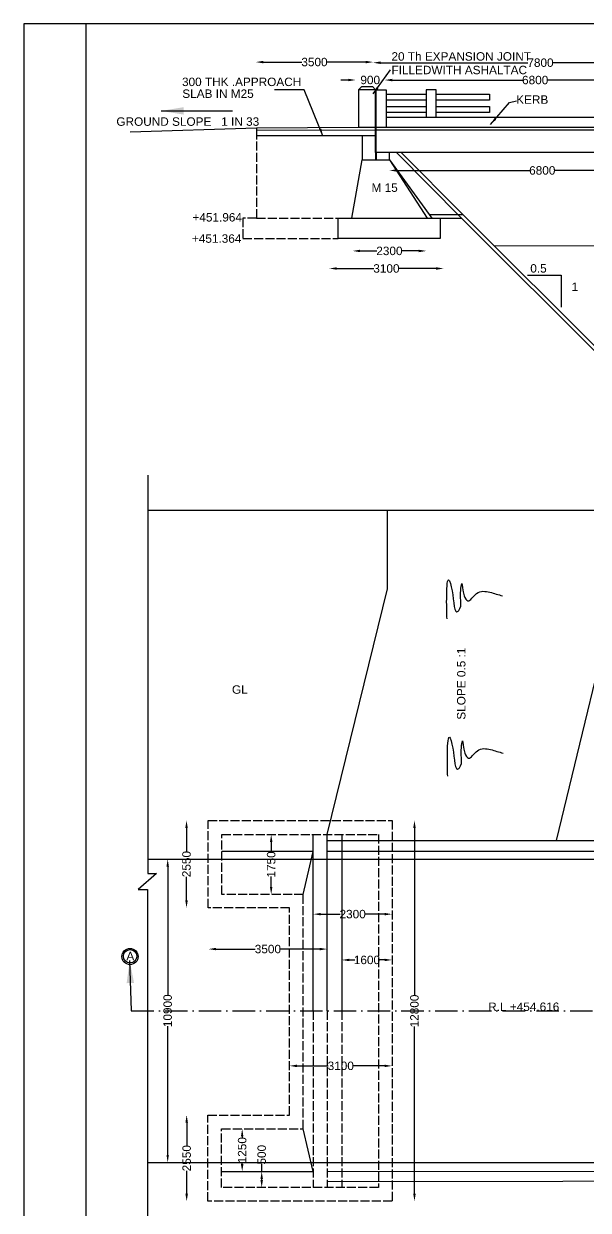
# Model space of a CAD drawing. Header units: millimetres. Extents: x 5124 to 2121361, y 2311 to 45650546.
# Drawn here: x 2054927 to 2069978, y 45618921 to 45650546 of the extents above; entities that cross this region are included whole.
import ezdxf

# ---------------------------------------------------------------- set-up
doc = ezdxf.new("R2010")
doc.units = ezdxf.units.MM
doc.header["$MEASUREMENT"] = 0
doc.linetypes.add('ACAD_ISO02W100', pattern=[15, 12, -3])
doc.linetypes.add('ACAD_ISO10W100', pattern=[18, 12, -3, 0, -3])
doc.layers.add('DRAWING', color=2, linetype='Continuous')
doc.layers.add('TEXT', color=7, linetype='Continuous')
doc.styles.get("Standard").update_dxf_attribs({"font": 'arial.ttf', "height": 225})
doc.dimstyles.get("Standard").update_dxf_attribs({"dimtxt": 225, "dimasz": 200, "dimexe": 0.18, "dimexo": 0.0625, "dimgap": 0.09, "dimtad": 0, "dimdec": 0, "dimzin": 0, "dimdsep": 46, "dimtxsty": 'Standard', "dimcen": 0.09, "dimse1": 1, "dimse2": 1, "dimadec": 0, "dimazin": 0, "dimtfac": 1, "dimtdec": 0, "dimtofl": 0, "dimtmove": 0, "dimatfit": 3, "dimfxl": 1, "dimtolj": 1, "dimtzin": 0, "dimarcsym": 0})

# ---------------------------------------------------------------- blocks, each defined once
blk = doc.blocks.new('*D54')
at = {"layer": 'Defpoints', "color": 0, "transparency": 16777216}
for p in [(2061115, 45649507), (2064241, 45649524), (2064241, 45649507)]:
    blk.add_point(p, dxfattribs=at)
at = {"layer": 'TEXT', "color": 0, "lineweight": -2, "transparency": 16777216}
for p, q in [((2061315, 45649524), (2062342, 45649524)), ((2064041, 45649524), (2063014, 45649524))]:
    blk.add_line(p, q, dxfattribs=at)
at = {"layer": 'TEXT', "color": 0, "transparency": 16777216}
for points in [[(2061315, 45649557), (2061315, 45649490), (2061115, 45649524)], [(2064041, 45649557), (2064041, 45649490), (2064241, 45649524)]]:
    blk.add_solid(points, dxfattribs=at)
at = {"layer": 'TEXT', "color": 0, "transparency": 16777216, "insert": (2062678, 45649524), "char_height": 225, "attachment_point": 5}
blk.add_mtext('\\A1;3500', dxfattribs=at)
blk = doc.blocks.new('*D55')
at = {"layer": 'Defpoints', "color": 0, "transparency": 16777216}
for p in [(2064241, 45649507), (2073164, 45649507), (2073164, 45649507)]:
    blk.add_point(p, dxfattribs=at)
at = {"layer": 'TEXT', "color": 0, "lineweight": -2, "transparency": 16777216}
for p, q in [((2064441, 45649507), (2068368, 45649507)), ((2072964, 45649507), (2069037, 45649507))]:
    blk.add_line(p, q, dxfattribs=at)
at = {"layer": 'TEXT', "color": 0, "transparency": 16777216}
for points in [[(2064441, 45649540), (2064441, 45649473), (2064241, 45649507)], [(2072964, 45649540), (2072964, 45649473), (2073164, 45649507)]]:
    blk.add_solid(points, dxfattribs=at)
at = {"layer": 'TEXT', "color": 0, "transparency": 16777216, "insert": (2068703, 45649507), "char_height": 225, "attachment_point": 5}
blk.add_mtext('\\A1;7800', dxfattribs=at)
blk = doc.blocks.new('*D64')
at = {"layer": 'Defpoints', "color": 0, "transparency": 16777216}
for p in [(2064551, 45649044), (2064551, 45649043), (2072573, 45649043)]:
    blk.add_point(p, dxfattribs=at)
at = {"layer": 'TEXT', "color": 0, "lineweight": -2, "transparency": 16777216}
for p, q in [((2064751, 45649044), (2068226, 45649044)), ((2072373, 45649044), (2068898, 45649044))]:
    blk.add_line(p, q, dxfattribs=at)
at = {"layer": 'TEXT', "color": 0, "transparency": 16777216}
for points in [[(2064751, 45649077), (2064751, 45649011), (2064551, 45649044)], [(2072373, 45649077), (2072373, 45649011), (2072573, 45649044)]]:
    blk.add_solid(points, dxfattribs=at)
at = {"layer": 'TEXT', "color": 0, "transparency": 16777216, "insert": (2068562, 45649044), "char_height": 225, "attachment_point": 5}
blk.add_mtext('\\A1;6800', dxfattribs=at)
blk = doc.blocks.new('*D65')
at = {"layer": 'Defpoints', "color": 0, "transparency": 16777216}
for p in [(2063777, 45649046), (2063777, 45649043), (2064551, 45649043)]:
    blk.add_point(p, dxfattribs=at)
at = {"layer": 'TEXT', "color": 0, "lineweight": -2, "transparency": 16777216}
for p, q in [((2063577, 45649046), (2063377, 45649046)), ((2064751, 45649046), (2064951, 45649046))]:
    blk.add_line(p, q, dxfattribs=at)
at = {"layer": 'TEXT', "color": 0, "transparency": 16777216}
for points in [[(2063577, 45649079), (2063577, 45649013), (2063777, 45649046)], [(2064751, 45649079), (2064751, 45649013), (2064551, 45649046)]]:
    blk.add_solid(points, dxfattribs=at)
at = {"layer": 'TEXT', "color": 0, "transparency": 16777216, "insert": (2064164, 45649046), "char_height": 225, "attachment_point": 5}
blk.add_mtext('\\A1;900', dxfattribs=at)
blk = doc.blocks.new('*D66')
at = {"layer": 'Defpoints', "color": 0, "transparency": 16777216}
for p in [(2064681, 45646917), (2072821, 45646635), (2072821, 45646635)]:
    blk.add_point(p, dxfattribs=at)
at = {"layer": 'TEXT', "color": 0, "lineweight": -2, "transparency": 16777216}
for p, q in [((2064881, 45646635), (2068415, 45646635)), ((2072621, 45646635), (2069087, 45646635))]:
    blk.add_line(p, q, dxfattribs=at)
at = {"layer": 'TEXT', "color": 0, "transparency": 16777216}
for points in [[(2064881, 45646669), (2064881, 45646602), (2064681, 45646635)], [(2072621, 45646669), (2072621, 45646602), (2072821, 45646635)]]:
    blk.add_solid(points, dxfattribs=at)
at = {"layer": 'TEXT', "color": 0, "transparency": 16777216, "insert": (2068751, 45646635), "char_height": 225, "attachment_point": 5}
blk.add_mtext('\\A1;6800', dxfattribs=at)
blk = doc.blocks.new('*D76')
at = {"layer": 'Defpoints', "color": 0, "transparency": 16777216}
for p in [(2063694, 45644477), (2065659, 45644490), (2065659, 45644477)]:
    blk.add_point(p, dxfattribs=at)
at = {"layer": 'TEXT', "color": 0, "lineweight": -2, "transparency": 16777216}
for p, q in [((2063894, 45644490), (2064339, 45644490)), ((2065459, 45644490), (2065014, 45644490))]:
    blk.add_line(p, q, dxfattribs=at)
at = {"layer": 'TEXT', "color": 0, "transparency": 16777216}
for points in [[(2063894, 45644523), (2063894, 45644457), (2063694, 45644490)], [(2065459, 45644523), (2065459, 45644457), (2065659, 45644490)]]:
    blk.add_solid(points, dxfattribs=at)
at = {"layer": 'TEXT', "color": 0, "transparency": 16777216, "insert": (2064676, 45644490), "char_height": 225, "attachment_point": 5}
blk.add_mtext('\\A1;2300', dxfattribs=at)
blk = doc.blocks.new('*D77')
at = {"layer": 'Defpoints', "color": 0, "transparency": 16777216}
for p in [(2063072, 45644022), (2063072, 45644002), (2066120, 45644002)]:
    blk.add_point(p, dxfattribs=at)
at = {"layer": 'TEXT', "color": 0, "lineweight": -2, "transparency": 16777216}
for p, q in [((2063272, 45644022), (2064261, 45644022)), ((2065920, 45644022), (2064932, 45644022))]:
    blk.add_line(p, q, dxfattribs=at)
at = {"layer": 'TEXT', "color": 0, "transparency": 16777216}
for points in [[(2063272, 45644056), (2063272, 45643989), (2063072, 45644022)], [(2065920, 45644056), (2065920, 45643989), (2066120, 45644022)]]:
    blk.add_solid(points, dxfattribs=at)
at = {"layer": 'TEXT', "color": 0, "transparency": 16777216, "insert": (2064596, 45644022), "char_height": 225, "attachment_point": 5}
blk.add_mtext('\\A1;3100', dxfattribs=at)
blk = doc.blocks.new('*D83')
at = {"layer": 'Defpoints', "color": 0, "transparency": 16777216}
for p in [(2059841, 45629312), (2059267, 45626984), (2059841, 45626984)]:
    blk.add_point(p, dxfattribs=at)
at = {"layer": 'TEXT', "color": 0, "lineweight": -2, "transparency": 16777216}
for p, q in [((2059267, 45629112), (2059267, 45628486)), ((2059267, 45627184), (2059267, 45627811))]:
    blk.add_line(p, q, dxfattribs=at)
at = {"layer": 'TEXT', "color": 0, "transparency": 16777216}
for points in [[(2059234, 45629112), (2059300, 45629112), (2059267, 45629312)], [(2059234, 45627184), (2059300, 45627184), (2059267, 45626984)]]:
    blk.add_solid(points, dxfattribs=at)
at = {"layer": 'TEXT', "color": 0, "transparency": 16777216, "insert": (2059267, 45628148), "char_height": 225, "attachment_point": 5, "rotation": 90}
blk.add_mtext('\\A1;2550', dxfattribs=at)
blk = doc.blocks.new('*D84')
at = {"layer": 'Defpoints', "color": 0, "transparency": 16777216}
for p in [(2061524, 45628938), (2061524, 45627339), (2061524, 45627339)]:
    blk.add_point(p, dxfattribs=at)
at = {"layer": 'TEXT', "color": 0, "lineweight": -2, "transparency": 16777216}
for p, q in [((2061524, 45628738), (2061524, 45628464)), ((2061524, 45627539), (2061524, 45627814))]:
    blk.add_line(p, q, dxfattribs=at)
at = {"layer": 'TEXT', "color": 0, "transparency": 16777216}
for points in [[(2061491, 45628738), (2061557, 45628738), (2061524, 45628938)], [(2061491, 45627539), (2061557, 45627539), (2061524, 45627339)]]:
    blk.add_solid(points, dxfattribs=at)
at = {"layer": 'TEXT', "color": 0, "transparency": 16777216, "insert": (2061524, 45628139), "char_height": 225, "attachment_point": 5, "rotation": 90}
blk.add_mtext('\\A1;1750', dxfattribs=at)
blk = doc.blocks.new('*D85')
at = {"layer": 'Defpoints', "color": 0, "transparency": 16777216}
for p in [(2062647, 45626859), (2064746, 45626814), (2064746, 45626788)]:
    blk.add_point(p, dxfattribs=at)
at = {"layer": 'TEXT', "color": 0, "lineweight": -2, "transparency": 16777216}
for p, q in [((2062847, 45626814), (2063359, 45626814)), ((2064546, 45626814), (2064034, 45626814))]:
    blk.add_line(p, q, dxfattribs=at)
at = {"layer": 'TEXT', "color": 0, "transparency": 16777216}
for points in [[(2062847, 45626847), (2062847, 45626780), (2062647, 45626814)], [(2064546, 45626847), (2064546, 45626780), (2064746, 45626814)]]:
    blk.add_solid(points, dxfattribs=at)
at = {"layer": 'TEXT', "color": 0, "transparency": 16777216, "insert": (2063696, 45626814), "char_height": 225, "attachment_point": 5}
blk.add_mtext('\\A1;2300', dxfattribs=at)
blk = doc.blocks.new('*D86')
at = {"layer": 'Defpoints', "color": 0, "transparency": 16777216}
for p in [(2059855, 45625883), (2059855, 45625754), (2063016, 45625754)]:
    blk.add_point(p, dxfattribs=at)
at = {"layer": 'TEXT', "color": 0, "lineweight": -2, "transparency": 16777216}
for p, q in [((2060055, 45625883), (2061100, 45625883)), ((2062816, 45625883), (2061771, 45625883))]:
    blk.add_line(p, q, dxfattribs=at)
at = {"layer": 'TEXT', "color": 0, "transparency": 16777216}
for points in [[(2060055, 45625916), (2060055, 45625850), (2059855, 45625883)], [(2062816, 45625916), (2062816, 45625850), (2063016, 45625883)]]:
    blk.add_solid(points, dxfattribs=at)
at = {"layer": 'TEXT', "color": 0, "transparency": 16777216, "insert": (2061436, 45625883), "char_height": 225, "attachment_point": 5}
blk.add_mtext('\\A1;3500', dxfattribs=at)
blk = doc.blocks.new('*D87')
at = {"layer": 'Defpoints', "color": 0, "transparency": 16777216}
for p in [(2063408, 45625593), (2064746, 45625593), (2064746, 45625593)]:
    blk.add_point(p, dxfattribs=at)
at = {"layer": 'TEXT', "color": 0, "lineweight": -2, "transparency": 16777216}
for p, q in [((2063608, 45625593), (2063752, 45625593)), ((2064546, 45625593), (2064402, 45625593))]:
    blk.add_line(p, q, dxfattribs=at)
at = {"layer": 'TEXT', "color": 0, "transparency": 16777216}
for points in [[(2063608, 45625626), (2063608, 45625560), (2063408, 45625593)], [(2064546, 45625626), (2064546, 45625560), (2064746, 45625593)]]:
    blk.add_solid(points, dxfattribs=at)
at = {"layer": 'TEXT', "color": 0, "transparency": 16777216, "insert": (2064077, 45625593), "char_height": 225, "attachment_point": 5}
blk.add_mtext('\\A1;1600', dxfattribs=at)
blk = doc.blocks.new('*D88')
at = {"layer": 'Defpoints', "color": 0, "transparency": 16777216}
for p in [(2064746, 45629312), (2064746, 45619160), (2065344, 45619160)]:
    blk.add_point(p, dxfattribs=at)
at = {"layer": 'TEXT', "color": 0, "lineweight": -2, "transparency": 16777216}
for p, q in [((2065344, 45629112), (2065344, 45624646)), ((2065344, 45619360), (2065344, 45623821))]:
    blk.add_line(p, q, dxfattribs=at)
at = {"layer": 'TEXT', "color": 0, "transparency": 16777216}
for points in [[(2065311, 45629112), (2065377, 45629112), (2065344, 45629312)], [(2065311, 45619360), (2065377, 45619360), (2065344, 45619160)]]:
    blk.add_solid(points, dxfattribs=at)
at = {"layer": 'TEXT', "color": 0, "transparency": 16777216, "insert": (2065344, 45624233), "char_height": 225, "attachment_point": 5, "rotation": 90}
blk.add_mtext('\\A1;12800', dxfattribs=at)
blk = doc.blocks.new('*D89')
at = {"layer": 'Defpoints', "color": 0, "transparency": 16777216}
for p in [(2062013, 45622770), (2064746, 45622770), (2064746, 45622770)]:
    blk.add_point(p, dxfattribs=at)
at = {"layer": 'TEXT', "color": 0, "lineweight": -2, "transparency": 16777216}
for p, q in [((2062213, 45622770), (2063044, 45622770)), ((2064546, 45622770), (2063715, 45622770))]:
    blk.add_line(p, q, dxfattribs=at)
at = {"layer": 'TEXT', "color": 0, "transparency": 16777216}
for points in [[(2062213, 45622803), (2062213, 45622736), (2062013, 45622770)], [(2064546, 45622803), (2064546, 45622736), (2064746, 45622770)]]:
    blk.add_solid(points, dxfattribs=at)
at = {"layer": 'TEXT', "color": 0, "transparency": 16777216, "insert": (2063379, 45622770), "char_height": 225, "attachment_point": 5}
blk.add_mtext('\\A1;3100', dxfattribs=at)
blk = doc.blocks.new('*D90')
at = {"layer": 'Defpoints', "color": 0, "transparency": 16777216}
for p in [(2059271, 45621459), (2059838, 45621459), (2059838, 45619160)]:
    blk.add_point(p, dxfattribs=at)
at = {"layer": 'TEXT', "color": 0, "lineweight": -2, "transparency": 16777216}
for p, q in [((2059271, 45621259), (2059271, 45620647)), ((2059271, 45619360), (2059271, 45619972))]:
    blk.add_line(p, q, dxfattribs=at)
at = {"layer": 'TEXT', "color": 0, "transparency": 16777216}
for points in [[(2059238, 45621259), (2059304, 45621259), (2059271, 45621459)], [(2059238, 45619360), (2059304, 45619360), (2059271, 45619160)]]:
    blk.add_solid(points, dxfattribs=at)
at = {"layer": 'TEXT', "color": 0, "transparency": 16777216, "insert": (2059271, 45620309), "char_height": 225, "attachment_point": 5, "rotation": 90}
blk.add_mtext('\\A1;2550', dxfattribs=at)
blk = doc.blocks.new('*D91')
at = {"layer": 'Defpoints', "color": 0, "transparency": 16777216}
for p in [(2060751, 45621090), (2060751, 45621090), (2060751, 45619953)]:
    blk.add_point(p, dxfattribs=at)
at = {"layer": 'TEXT', "color": 0, "lineweight": -2, "transparency": 16777216}
for p, q in [((2060751, 45620890), (2060751, 45620847)), ((2060751, 45620153), (2060751, 45620196))]:
    blk.add_line(p, q, dxfattribs=at)
at = {"layer": 'TEXT', "color": 0, "transparency": 16777216}
for points in [[(2060717, 45620890), (2060784, 45620890), (2060751, 45621090)], [(2060717, 45620153), (2060784, 45620153), (2060751, 45619953)]]:
    blk.add_solid(points, dxfattribs=at)
at = {"layer": 'TEXT', "color": 0, "transparency": 16777216, "insert": (2060751, 45620522), "char_height": 225, "attachment_point": 5, "rotation": 90}
blk.add_mtext('\\A1;1250', dxfattribs=at)
blk = doc.blocks.new('*D92')
at = {"layer": 'Defpoints', "color": 0, "transparency": 16777216}
for p in [(2060878, 45619953), (2061271, 45619953), (2060751, 45619530)]:
    blk.add_point(p, dxfattribs=at)
at = {"layer": 'TEXT', "color": 0, "lineweight": -2, "transparency": 16777216}
for p, q in [((2061271, 45619953), (2061271, 45620153)), ((2061271, 45619730), (2061271, 45619753))]:
    blk.add_line(p, q, dxfattribs=at)
at = {"layer": 'TEXT', "color": 0, "transparency": 16777216}
for points in [[(2061238, 45619753), (2061304, 45619753), (2061271, 45619953)], [(2061238, 45619730), (2061304, 45619730), (2061271, 45619530)]]:
    blk.add_solid(points, dxfattribs=at)
at = {"layer": 'TEXT', "color": 0, "transparency": 16777216, "insert": (2061271, 45620402), "char_height": 225, "attachment_point": 5, "rotation": 90}
blk.add_mtext('\\A1;500', dxfattribs=at)
blk = doc.blocks.new('*D126')
at = {"layer": 'Defpoints', "color": 0, "transparency": 16777216}
for p in [(2058693, 45628279), (2058693, 45620198), (2058765, 45620198)]:
    blk.add_point(p, dxfattribs=at)
at = {"layer": 'TEXT', "color": 0, "lineweight": -2, "transparency": 16777216}
for p, q in [((2058765, 45628079), (2058765, 45624651)), ((2058765, 45620398), (2058765, 45623826))]:
    blk.add_line(p, q, dxfattribs=at)
at = {"layer": 'TEXT', "color": 0, "transparency": 16777216}
for points in [[(2058732, 45628079), (2058798, 45628079), (2058765, 45628279)], [(2058732, 45620398), (2058798, 45620398), (2058765, 45620198)]]:
    blk.add_solid(points, dxfattribs=at)
at = {"layer": 'TEXT', "color": 0, "transparency": 16777216, "insert": (2058765, 45624239), "char_height": 225, "attachment_point": 5, "rotation": 90}
blk.add_mtext('\\A1;10900', dxfattribs=at)

msp = doc.modelspace()

# ---------------------------------------------------------------- linework, layer by layer
at = {"layer": 'DRAWING', "color": 0}
for points in [[(2063848, 45648780), (2063941.8, 45648872.6), (2064224.7, 45648872.6), (2064304.1, 45648780)], [(2064304.1, 45647111.7), (2064304.1, 45648780), (2063848, 45648780), (2063848, 45647787.4)], [(2090956.5, 45648791.2), (2090956.5, 45647111.7), (2064320.3, 45647111.7), (2064320.3, 45648780), (2064588.7, 45648780), (2064588.7, 45647787.4)], [(2064588.7, 45648668.8), (2065657.3, 45648668.8)], [(2065657.3, 45648511.4), (2064588.7, 45648511.4)], [(2065922.8, 45648668.8), (2067347.3, 45648668.8), (2067347.3, 45648511.4), (2065922.8, 45648511.4)], [(2064588.7, 45648338.7), (2065657.3, 45648338.7)], [(2065657.3, 45648181.4), (2064588.7, 45648181.4)], [(2065922.8, 45648338.7), (2067347.3, 45648338.7), (2067347.3, 45648181.4), (2065922.8, 45648181.4)], [(2057764.3, 45647668.9), (2061135.2, 45647772.4), (2063850.9, 45647787.4), (2091428.6, 45647787.4), (2094126.5, 45647783.6), (2097486.1, 45647674.2)], [(2061135.2, 45647772.4), (2061135.2, 45647704.9), (2064313.4, 45647719.6), (2090954.8, 45647719.6), (2094120, 45647720.2), (2094120, 45647720.2)], [(2064588.7, 45648057.1), (2090676.2, 45648057.1)], [(2061135.2, 45647567.6), (2064304.1, 45647567.6)], [(2063945.9, 45647567.6), (2063945.9, 45646917), (2064680.8, 45646917), (2064680.8, 45647111.7)], [(2063673.1, 45645367.4), (2063945.9, 45646917)], [(2064304.1, 45647111.7), (2064304.1, 45646917)], [(2064320.3, 45647111.7), (2064320.3, 45646917)], [(2064680.8, 45646917), (2065680.8, 45645367.4)], [(2064680.8, 45646917), (2065804.7, 45645367.4)], [(2066029.4, 45645367.4), (2066596, 45645367.4), (2064862.1, 45647111.7)], [(2065735, 45645463.5), (2066635.3, 45645463.5), (2064988.8, 45647111.7)], [(2066596, 45645367.4), (2070363.8, 45641606.7), (2084919.3, 45641606.7), (2088995.1, 45645669.1), (2090421.2, 45647111.7)], [(2066635.3, 45645463.5), (2070401.2, 45641701.8), (2084888.5, 45641701.8), (2090293.4, 45647111.7)], [(2063307.5, 45644823.2), (2063307.5, 45645367.4)], [(2063307.5, 45645367.4), (2066029.4, 45645367.4), (2066029.4, 45644823.2), (2063307.5, 45644823.2)], [(2067470.4, 45644629.4), (2087819.1, 45644635.1)], [(2058233.8, 45638515.8), (2058233.8, 45627894.2), (2058469.4, 45627894.2), (2057977.5, 45627472.5), (2058228.1, 45627472.5), (2058228.1, 45618594.6)], [(2058233.8, 45637582.8), (2096463.4, 45637582.8)], [(2063016.1, 45628937.9), (2064624.4, 45635485.3), (2064624.4, 45637582.8)], [(2070928.1, 45637582.8), (2070928.1, 45636225.7), (2069125.3, 45628777.8)], [(2062646.9, 45624233), (2062646.9, 45628937.9)], [(2063016.1, 45624233), (2063016.1, 45628937.9)], [(2063016.1, 45628777.8), (2089672.9, 45628777.8)], [(2063407.9, 45628937.9), (2063407.9, 45624233)], [(2062646.9, 45628481.5), (2060212, 45628481.5)], [(2062380.1, 45627339.4), (2062646.9, 45628481.5)], [(2063016.1, 45628493.1), (2089676.1, 45628493.1)], [(2058233.8, 45628279.2), (2095942.8, 45628279.2)], [(2062646.9, 45619953.5), (2062380.1, 45621089.6)], [(2058228.1, 45620197.9), (2095240.5, 45620197.9)], [(2060200.9, 45619953.5), (2062646.9, 45619953.5)], [(2063016.1, 45619966), (2092494.4, 45619953.5)], [(2063016.1, 45619687.4), (2094442.5, 45619729.8)]]:
    msp.add_lwpolyline(points, dxfattribs=at)
msp.add_lwpolyline([(2065657.3, 45648057.1), (2065922.8, 45648057.1), (2065922.8, 45648783.4), (2065657.3, 45648783.4)], close=True, dxfattribs=at)
at = {"layer": 'DRAWING', "color": 0, "linetype": 'ACAD_ISO02W100', "ltscale": 20}
for points in [[(2061135.2, 45647704.9), (2061135.2, 45645367.4)], [(2061135.2, 45645367.4), (2060769.7, 45645367.4), (2060769.7, 45644823.2), (2063307.5, 45644823.2)], [(2061135.2, 45645367.4), (2063307.5, 45645367.4)], [(2062011.7, 45626984.4), (2059840.8, 45626984.4), (2059840.8, 45629312), (2064745.8, 45629312), (2064745.8, 45619159.8), (2059837.8, 45619159.8), (2059837.8, 45621458.9), (2062012.9, 45621458.9), (2062011.7, 45626984.4)], [(2060212, 45627339.4), (2060212, 45628937.9), (2064384.5, 45628937.9), (2064384.5, 45619531.1), (2060200.9, 45619531.1), (2060200.9, 45621089.6), (2062380.1, 45621089.6), (2062380.1, 45627339.4)], [(2062380.1, 45627339.4), (2060212, 45627339.4)], [(2062646.9, 45624233), (2062646.9, 45619531.1)], [(2063016.1, 45624233), (2063016.1, 45619531.1)], [(2063407.9, 45624233), (2063407.9, 45619531.1)]]:
    msp.add_lwpolyline(points, dxfattribs=at)
at = {"layer": 'DRAWING', "color": 0, "linetype": 'ACAD_ISO10W100', "ltscale": 50}
msp.add_lwpolyline([(2057792.6, 45624233), (2094783, 45624233)], dxfattribs=at)
at = {"layer": 'TEXT', "color": 0}
msp.add_lwpolyline([(2054926.8, 45602751.6), (2121360.7, 45602751.6), (2121360.7, 45650546.2), (2054926.8, 45650546.2)], close=True, dxfattribs=at)
for points in [[(2110860.3, 45650546.2), (2056579.8, 45650546.2), (2056579.8, 45604698.1), (2110860.3, 45604745.2)], [(2068360.9, 45643843.3), (2069251.9, 45643843.3), (2069251.9, 45642988.1)]]:
    msp.add_lwpolyline(points, dxfattribs=at)
at = {"layer": 'TEXT'}
for centre, radius in [((2057760, 45625684.4), 215.5), ((2057762.9, 45625691.6), 179.4)]:
    msp.add_circle(centre, radius, dxfattribs=at)
at = {"layer": 'TEXT', "color": 0}
for points in [[(2066211.9, 45634686.6), (2066202.5, 45635218.7), (2066255.2, 45635722.4), (2066345.9, 45635433.7), (2066510.4, 45634892), (2066556.8, 45634957.4), (2066571.6, 45635250.3), (2066609.5, 45635625.4), (2066668.6, 45635298.8), (2066765.6, 45635168.1), (2067001.8, 45635364.1), (2067349.8, 45635393.6), (2067690.9, 45635294.2)], [(2066230.5, 45630493.2), (2066221, 45631025.3), (2066273.8, 45631529), (2066364.4, 45631240.2), (2066528.9, 45630698.6), (2066575.3, 45630763.9), (2066590.1, 45631056.9), (2066628.1, 45631432), (2066687.1, 45631105.4), (2066784.1, 45630974.7), (2067020.3, 45631170.7), (2067368.3, 45631200.2), (2067709.4, 45631100.8)]]:
    msp.add_spline(points, degree=3, dxfattribs=at)

# ---------------------------------------------------------------- texts
for s, p in [('20 Th EXPANSION JOINT ', (2064730.3, 45649562.2)), ('FILLEDWITH ASHALTAC ', (2064730.3, 45649200.7)), ('300 THK .APPROACH', (2059146.4, 45648884.6)), ('SLAB IN M25', (2059154.5, 45648569.3)), ('KERB', (2068056.1, 45648411.5)), ('GROUND SLOPE   1 IN 33', (2057397.1, 45647825.5)), ('M 15', (2064199.7, 45646064.7)), ('+451.964', (2059425.9, 45645274.3)), ('+451.364', (2059410.1, 45644708)), ('0.5', (2068432.1, 45643913.4)), ('1', (2069531.9, 45643422)), ('GL', (2060478.8, 45632687.9)), ('A', (2057663.8, 45625585.4)), ('R.L +454.616', (2067309.7, 45624233))]:
    msp.add_text(s, height=225, dxfattribs=at).set_placement(p)
msp.add_text('SLOPE 0.5 :1', height=225, rotation=90, dxfattribs=at).set_placement((2066703, 45631996.5))

# ---------------------------------------------------------------- dimensions: what is measured, and where the dimension line sits
for base, p1, p2, text, picture, middle in [((2064240.7, 45649523.7), (2061115.2, 45649506.6), (2064240.7, 45649506.6), '3500', '*D54', (2062677.9, 45649523.7)), ((2073164.4, 45649506.6), (2064240.7, 45649506.6), (2073164.4, 45649506.6), '7800', '*D55', (2068702.5, 45649506.6)), ((2063776.6, 45649045.9), (2064550.6, 45649042.8), (2063776.6, 45649042.8), '900', '*D65', (2064163.6, 45649045.9)), ((2064550.6, 45649044.2), (2072573.4, 45649042.8), (2064550.6, 45649042.8), '6800', '*D64', (2068562, 45649044.2)), ((2072821.2, 45646635.3), (2064680.8, 45646917), (2072821.2, 45646635.3), '6800', '*D66', (2068751, 45646635.3)), ((2065659, 45644489.9), (2063693.9, 45644476.5), (2065659, 45644476.5), '2300', '*D76', (2064676.4, 45644489.9)), ((2063072.3, 45644022.4), (2066120.1, 45644002.4), (2063072.3, 45644002.4), '3100', '*D77', (2064596.2, 45644022.4)), ((2064745.8, 45626813.7), (2062646.9, 45626858.8), (2064745.8, 45626787.9), '2300', '*D85', (2063696.3, 45626813.7)), ((2059855.5, 45625883), (2063016.1, 45625754.2), (2059855.5, 45625754.2), '3500', '*D86', (2061435.8, 45625883)), ((2064745.8, 45625593.1), (2063407.9, 45625593.1), (2064745.8, 45625593.1), '1600', '*D87', (2064076.8, 45625593.1)), ((2064745.8, 45622769.5), (2062012.6, 45622769.5), (2064745.8, 45622769.5), '3100', '*D89', (2063379.2, 45622769.5))]:
    dim = msp.add_linear_dim(base=base, p1=p1, p2=p2, text=text, dimstyle='Standard', dxfattribs=at)
    dim.commit()
    dim.dimension.update_dxf_attribs({"geometry": picture, "text_midpoint": middle})
for base, p1, p2, text, picture, middle in [((2059266.9, 45626984.4), (2059840.8, 45629312), (2059840.8, 45626984.4), '2550', '*D83', (2059266.9, 45628148.2)), ((2061524.1, 45627339.4), (2061524.1, 45628937.9), (2061524.1, 45627339.4), '1750', '*D84', (2061524.1, 45628138.6)), ((2059271.1, 45621458.9), (2059837.8, 45619159.8), (2059837.8, 45621458.9), '2550', '*D90', (2059271.1, 45620309.3)), ((2060750.6, 45621089.6), (2060750.6, 45619953.5), (2060750.6, 45621089.6), '1250', '*D91', (2060750.6, 45620521.5)), ((2061271.2, 45619953.5), (2060750.6, 45619529.8), (2060878.5, 45619953.5), '500', '*D92', (2061271.2, 45620401.7))]:
    dim = msp.add_linear_dim(base=base, p1=p1, p2=p2, angle=90, text=text, dimstyle='Standard', dxfattribs=at)
    dim.commit()
    dim.dimension.update_dxf_attribs({"geometry": picture, "text_midpoint": middle})
dim = msp.add_linear_dim(base=(2065344.1, 45619159.8), p1=(2064745.8, 45629312), p2=(2064745.8, 45619159.8), angle=90, text='12800', dimstyle='Standard', dxfattribs=at)
dim.commit()
dim.dimension.update_dxf_attribs({"geometry": '*D88', "text_midpoint": (2065344.1, 45624233), "dimtype": 160})
at = {"layer": 'TEXT'}
dim = msp.add_linear_dim(base=(2058765, 45620197.9), p1=(2058693.4, 45628279.2), p2=(2058693.4, 45620197.9), angle=90, text='10900', dimstyle='Standard', dxfattribs=at)
dim.commit()
dim.dimension.update_dxf_attribs({"geometry": '*D126', "text_midpoint": (2058765, 45624238.6)})

# ---------------------------------------------------------------- leaders
at = {"layer": 'TEXT', "color": 0}
for points, override in [([(2064239.6, 45648673.7), (2064708.2, 45649318.4)], {"dimgap": 0.09, "dimtad": 0}), ([(2062904.5, 45647556.5), (2062403.4, 45648784.2), (2061611.3, 45648784.2)], {"dimgap": 0.09, "dimtad": 0}), ([(2067370.1, 45647860.6), (2067874.8, 45648442.9), (2068067, 45648490.9)], {"dimgap": 0.09, "dimtad": 0}), ([(2058590.2, 45648222.8), (2060495.7, 45648222.8)], {"dimasz": 600, "dimgap": 0.09, "dimtad": 0}), ([(2057750.8, 45625576.7), (2057792.6, 45624233)], {"dimasz": 600, "dimgap": 0.09, "dimtad": 0})]:
    msp.add_leader(points, dimstyle='Standard', override=override, dxfattribs=at)

doc.saveas('drawing.dxf')
